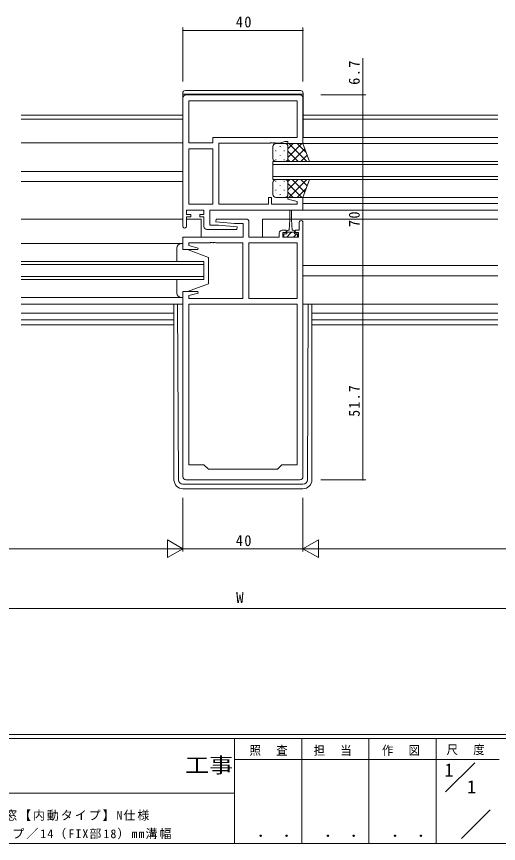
# Model space of a CAD drawing. Units: millimetres on the paper. Extents: x -420 to 373, y -297 to 267.
# Drawn here: x 24.8 to 185.5, y -297 to -21 of the extents above; entities that cross this region are included whole.
import ezdxf
from ezdxf.enums import TextEntityAlignment as Align

# ---------------------------------------------------------------- set-up
doc = ezdxf.new("R2010")
doc.units = ezdxf.units.MM
for name, color, linetype, lineweight in [('0-1_YKK_ZWAK', 7, 'Continuous', 9), ('0-3_YKK_12', 2, 'Continuous', 9), ('0-4_YKK_D', 6, 'Continuous', 9), ('0-6_YKK_13', 4, 'Continuous', 9), ('0-7_YKK_11', 7, 'Continuous', 9)]:
    doc.layers.add(name, color=color, linetype=linetype, lineweight=lineweight)
doc.layers.add('0-2_USER1', color=3, linetype='Continuous')
doc.styles.add('ＭＳ ゴシック', font='')
doc.styles.get('ＭＳ ゴシック').set_extended_font_data('MS Gothic')

msp = doc.modelspace()

# ---------------------------------------------------------------- linework, layer by layer
at = {"layer": '0-1_YKK_ZWAK'}
for p, q in [((352.3, -260.6), (-417.7, -260.6)), ((314.5, -262), (-417.7, -262)), ((97.5, -262), (97.5, -297)), ((119.9, -262), (119.9, -297)), ((142.3, -262), (142.3, -297)), ((164.7, -262), (164.7, -297)), ((165.684, -268.999), (97.5, -268.999)), ((165.684, -268.999), (185.7, -268.999)), ((167.87, -279.736), (177.564, -270.043)), ((-31.3, -280.199), (97.5, -280.199)), ((173.172, -295.345), (182.696, -285.821)), ((-417.7, -297), (314.5, -297))]:
    msp.add_line(p, q, dxfattribs=at)
at = {"layer": '0-3_YKK_12'}
for p, q in [((80.174, -53.929), (26.274, -53.929)), ((185.274, -53.929), (120.374, -53.929)), ((80.174, -55.329), (26.274, -55.329)), ((185.274, -55.329), (120.374, -55.329)), ((80.274, -63.229), (26.274, -63.229)), ((185.274, -63.428), (119.774, -63.429)), ((185.274, -61.428), (120.274, -61.429)), ((110.274, -69.429), (110.274, -75.429)), ((185.274, -69.429), (110.274, -69.429)), ((110.274, -70.429), (185.274, -70.429)), ((80.274, -72.729), (26.274, -72.729)), ((185.274, -74.429), (110.274, -74.429)), ((80.274, -76.129), (26.274, -76.129)), ((110.274, -75.429), (185.274, -75.429)), ((185.274, -81.427), (119.895, -81.426)), ((185.274, -83.428), (120.274, -83.428)), ((185.274, -85.628), (89.495, -85.629)), ((80.274, -88.629), (26.274, -88.629)), ((86.344, -88.629), (81.474, -88.629)), ((86.344, -88.629), (86.344, -94.521)), ((185.274, -88.629), (106.844, -88.629)), ((106.844, -88.629), (106.844, -94.521)), ((134.274, -88.629), (116.424, -88.629)), ((80.274, -96.829), (26.274, -96.829)), ((87.274, -102.829), (26.274, -102.829)), ((26.274, -103.829), (87.274, -103.829)), ((87.274, -108.829), (87.274, -102.829)), ((185.274, -104.129), (120.274, -104.129)), ((185.274, -107.529), (120.274, -107.529)), ((87.274, -107.829), (26.274, -107.829)), ((26.274, -108.829), (87.274, -108.829)), ((80.274, -114.829), (26.274, -114.829)), ((80.274, -117.029), (26.274, -117.029)), ((26.274, -120.029), (77.274, -120.029)), ((185.274, -120.029), (123.274, -120.029)), ((77.274, -122.299), (26.274, -122.299)), ((26.274, -123.929), (77.274, -123.929)), ((123.274, -122.299), (185.274, -122.299)), ((185.274, -123.929), (123.274, -123.929))]:
    msp.add_line(p, q, dxfattribs=at)
at = {"layer": '0-4_YKK_D'}
for p, q in [((80.274, -42.726), (80.274, -24.726)), ((120.274, -42.726), (120.274, -24.726)), ((80.274, -25.726), (120.274, -25.726)), ((126.274, -47.226), (141.274, -47.226)), ((126.274, -53.929), (141.274, -53.929)), ((140.274, -53.929), (140.274, -123.929)), ((126.274, -123.929), (141.274, -123.929)), ((140.274, -123.929), (140.274, -175.626)), ((126.274, -175.626), (141.274, -175.626)), ((80.274, -181.624), (80.274, -199.624)), ((80.274, -181.624), (80.274, -199.624)), ((120.274, -181.624), (120.274, -199.624)), ((120.274, -181.624), (120.274, -199.624)), ((80.274, -198.624), (75.078, -195.624)), ((75.078, -195.624), (75.078, -201.624)), ((120.274, -198.624), (125.47, -195.624)), ((125.47, -201.624), (125.47, -195.624)), ((-63.726, -198.624), (74.274, -198.624)), ((80.274, -198.624), (69.882, -198.624)), ((80.274, -198.624), (75.078, -201.624)), ((80.274, -198.624), (120.274, -198.624)), ((120.274, -198.624), (125.47, -201.624)), ((120.274, -198.624), (130.667, -198.624)), ((126.274, -198.624), (264.274, -198.624)), ((263.274, -218.624), (-62.726, -218.624))]:
    msp.add_line(p, q, dxfattribs=at)
msp.add_lwpolyline([(140.274, -53.929), (140.274, -47.226), (140.274, -34.925)], dxfattribs=at)
for centre, start, end in [((80.274, -25.726), 0, 180), ((80.274, -25.726), 180, 0), ((120.274, -25.726), 0, 180), ((120.274, -25.726), 180, 0), ((140.274, -47.226), 90, 270), ((140.274, -47.226), 270, 90), ((140.274, -53.929), 90, 270), ((140.274, -53.929), 90, 270), ((140.274, -53.929), 270, 90), ((140.274, -53.929), 270, 90), ((140.274, -123.929), 90, 270), ((140.274, -123.929), 90, 270), ((140.274, -123.929), 270, 90), ((140.274, -123.929), 270, 90), ((140.274, -175.626), 90, 270), ((140.274, -175.626), 270, 90)]:
    msp.add_arc(centre, 0.106, start, end, dxfattribs=at)
at = {"layer": '0-6_YKK_13'}
for p, q in [((80.174, -46.626), (80.174, -61.426)), ((81.074, -45.726), (119.474, -45.726)), ((120.374, -46.626), (120.374, -61.426)), ((120.374, -46.926), (80.174, -46.926)), ((80.174, -61.426), (80.274, -61.426)), ((111.278, -63.43), (114.278, -63.43)), ((120.278, -63.43), (114.278, -63.43)), ((115.278, -65.222), (117.07, -63.43)), ((115.278, -68.051), (119.898, -63.43)), ((115.546, -63.43), (121.546, -69.43)), ((118.374, -63.43), (121.335, -66.391)), ((120.374, -61.426), (120.274, -61.426)), ((122.421, -69.43), (120.278, -63.43)), ((110.278, -68.43), (110.278, -64.43)), ((111.226, -65.765), (111.226, -65.965)), ((112.641, -64.351), (112.641, -64.55)), ((114.056, -65.765), (114.056, -65.965)), ((115.278, -64.43), (115.278, -68.03)), ((115.278, -64.83), (115.278, -68.43)), ((115.278, -65.991), (118.718, -69.43)), ((116.726, -69.43), (120.922, -65.235)), ((111.226, -68.795), (111.226, -68.995)), ((112.641, -67.38), (112.641, -67.58)), ((114.056, -68.795), (114.056, -68.995)), ((115.221, -68.762), (115.889, -69.43)), ((119.555, -69.43), (121.666, -67.319)), ((114.278, -69.43), (111.278, -69.43)), ((114.056, -69.43), (122.421, -69.43)), ((110.278, -76.429), (110.278, -80.429)), ((111.226, -76.064), (111.226, -75.864)), ((114.278, -75.429), (111.278, -75.429)), ((114.056, -75.429), (122.421, -75.429)), ((114.056, -76.064), (114.056, -75.864)), ((115.221, -76.097), (115.889, -75.429)), ((115.278, -78.869), (118.718, -75.429)), ((115.278, -80.029), (115.278, -76.429)), ((115.278, -76.808), (119.898, -81.429)), ((115.278, -80.429), (115.278, -76.829)), ((115.546, -81.429), (121.546, -75.429)), ((116.726, -75.429), (120.922, -79.624)), ((119.555, -75.429), (121.666, -77.54)), ((122.421, -75.429), (120.278, -81.429)), ((111.226, -79.094), (111.226, -78.894)), ((112.641, -77.479), (112.641, -77.279)), ((114.056, -79.094), (114.056, -78.894)), ((115.278, -79.637), (117.07, -81.429)), ((118.374, -81.429), (121.335, -78.468)), ((111.278, -81.429), (114.278, -81.429)), ((112.641, -80.509), (112.641, -80.309)), ((120.278, -81.429), (114.278, -81.429)), ((115.924, -88.826), (115.924, -85.876)), ((116.424, -85.876), (116.424, -88.826)), ((115.924, -88.826), (115.674, -92.326)), ((116.424, -88.826), (116.674, -92.326)), ((114.924, -92.726), (114.924, -93.526)), ((114.924, -93.026), (117.424, -93.026)), ((116.174, -93.39), (114.939, -94.626)), ((115.674, -92.326), (115.324, -92.326)), ((116.539, -93.026), (116.174, -93.39)), ((117.024, -92.326), (116.674, -92.326)), ((118.284, -93.526), (117.184, -94.626)), ((117.424, -93.526), (117.424, -92.726)), ((78.274, -102.829), (78.274, -98.329)), ((79.774, -96.829), (80.274, -96.829)), ((80.274, -96.829), (80.274, -98.829)), ((80.274, -98.829), (81.774, -98.829)), ((81.774, -98.829), (88.774, -101.429)), ((88.774, -101.429), (88.774, -110.229)), ((78.274, -113.329), (78.274, -108.829)), ((81.774, -112.829), (88.774, -110.229)), ((80.274, -112.829), (80.274, -114.829)), ((81.774, -112.829), (80.274, -112.829)), ((80.274, -114.829), (79.774, -114.829)), ((77.274, -117.026), (77.274, -175.624)), ((78.767, -175.631), (78.483, -117.026)), ((120.274, -117.029), (185.274, -117.029)), ((120.274, -117.029), (120.574, -117.029)), ((121.781, -175.631), (122.065, -117.029)), ((123.274, -117.029), (123.274, -175.624)), ((120.281, -177.124), (80.267, -177.124)), ((120.274, -178.624), (80.274, -178.624))]:
    msp.add_line(p, q, dxfattribs=at)
msp.add_lwpolyline([(117.424, -93.526), (118.474, -93.526), (118.474, -94.626), (113.874, -94.626), (113.874, -93.526), (114.924, -93.526)], dxfattribs=at)
for centre, radius, start, end in [((81.074, -46.626), 0.9, 90, 180), ((119.474, -46.626), 0.9, 0, 90), ((111.278, -64.43), 1, 90, 180), ((114.278, -64.43), 1, 0, 90), ((114.278, -64.43), 1, 0, 90), ((111.278, -68.43), 1, 180, 270), ((114.278, -68.43), 1, 270, 0), ((114.278, -68.43), 1, 270, 0), ((111.278, -76.429), 1, 90, 180), ((114.278, -76.429), 1, 0, 90), ((114.278, -76.429), 1, 0, 90), ((111.278, -80.429), 1, 180, 270), ((114.278, -80.429), 1, 270, 0), ((114.278, -80.429), 1, 270, 0), ((116.174, -85.876), 0.25, 0, 180), ((115.324, -92.726), 0.4, 90, 180), ((117.024, -92.726), 0.4, 0, 90), ((79.774, -98.329), 1.5, 90, 180), ((79.774, -113.329), 1.5, 180, 270), ((80.274, -175.624), 3, 180, 270), ((80.267, -175.624), 1.5, 180.27722, 270), ((120.274, -175.624), 3, 270, 0), ((120.281, -175.624), 1.5, 270, 359.72276)]:
    msp.add_arc(centre, radius, start, end, dxfattribs=at)
at = {"layer": '0-7_YKK_11'}
for p, q in [((80.274, -48.226), (80.274, -91.026)), ((119.274, -47.226), (81.274, -47.226)), ((82.204, -49.156), (118.344, -49.156)), ((82.204, -65.156), (82.204, -83.696)), ((120.274, -89.726), (120.274, -174.626)), ((102.274, -115.096), (102.274, -96.556)), ((82.204, -170.626), (82.204, -117.026)), ((119.274, -175.626), (81.274, -175.626))]:
    msp.add_line(p, q, dxfattribs=at)
for points in [[(82.204, -49.156), (118.344, -49.156), (118.344, -61.426), (90.274, -61.426), (90.274, -63.226), (82.204, -63.226)], [(82.204, -65.156), (82.204, -83.696), (90.274, -83.696), (90.274, -65.156)], [(102.274, -115.096), (102.274, -96.556), (118.344, -96.556), (118.344, -115.096)], [(82.204, -170.626), (82.204, -117.026), (118.344, -117.026), (118.344, -170.626), (113.274, -170.626), (111.774, -172.126), (88.774, -172.126), (87.274, -170.626)]]:
    msp.add_lwpolyline(points, close=True, dxfattribs=at)
for points in [[(88.274, -92.126), (98.252, -92.126), (98.294, -91.17), (92.081, -90.626), (89.204, -90.626), (89.204, -85.626), (120.274, -85.626), (120.274, -81.426), (115.314, -81.426), (115.245, -81.948), (118.344, -82.779), (118.344, -83.696), (109.774, -83.696), (109.774, -81.426), (108.774, -81.426), (108.774, -83.696), (92.274, -83.696), (92.274, -63.356), (109.316, -63.356), (109.499, -63.236), (110.049, -63.236), (110.232, -63.356), (110.316, -63.356), (110.499, -63.236), (111.049, -63.236), (111.232, -63.356), (112.543, -63.356), (114.274, -62.726), (115.274, -62.726), (115.274, -63.426), (120.274, -63.426), (120.274, -48.226)], [(81.474, -91.026), (81.474, -87.926), (82.874, -87.926), (82.874, -87.126), (81.474, -87.126), (81.474, -85.626), (87.274, -85.626), (87.274, -87.126), (85.874, -87.126), (85.874, -87.926), (87.274, -87.926), (87.274, -91.126)], [(80.274, -174.626), (80.274, -112.826), (85.235, -112.826), (85.304, -113.348), (82.204, -114.179), (82.204, -115.096), (100.274, -115.096), (100.274, -96.556), (91.232, -96.556), (91.049, -96.436), (90.499, -96.436), (90.316, -96.556), (90.232, -96.556), (90.049, -96.436), (89.499, -96.436), (89.316, -96.556), (82.204, -96.556), (82.204, -97.473), (85.304, -98.304), (85.235, -98.826), (80.274, -98.826), (80.274, -94.626), (100.344, -94.626), (100.344, -90.126), (97.467, -90.126), (91.254, -89.582), (91.296, -88.626), (101.274, -88.626)], [(102.274, -89.626), (102.274, -94.626), (112.374, -94.626), (112.374, -93.326)], [(113.374, -92.326), (114.674, -92.326), (114.674, -93.126), (113.574, -93.126), (113.574, -94.626), (118.774, -94.626), (118.774, -93.126), (117.674, -93.126), (117.674, -92.326), (119.074, -92.326), (119.074, -89.726)]]:
    msp.add_lwpolyline(points, dxfattribs=at)
for centre, radius, start, end in [((81.274, -48.226), 1, 90, 179.99998), ((119.274, -48.226), 1, 0, 89.99998), ((80.874, -91.026), 0.6, 179.99998, 0), ((101.274, -89.626), 1, 0, 89.99998), ((119.674, -89.726), 0.6, 359.99998, 180), ((88.274, -91.126), 1, 180, 269.99998), ((113.374, -93.326), 1, 90, 179.99998), ((81.274, -174.626), 1, 180, 269.99998), ((119.274, -174.626), 1, 270, 359.99998)]:
    msp.add_arc(centre, radius, start, end, dxfattribs=at)

# ---------------------------------------------------------------- texts
at = {"layer": '0-1_YKK_ZWAK', "color": 2, "style": 'ＭＳ ゴシック', "width": 1.15}
msp.add_text('工事', height=5.132, dxfattribs=at).set_placement((80.931, -274.956), align=Align.BOTTOM_LEFT)
at = {"layer": '0-1_YKK_ZWAK', "color": 3, "style": 'ＭＳ ゴシック', "width": 1.15}
for p in [(101.955, -295.946), (124.355, -295.946), (146.755, -295.946)]:
    msp.add_text(' ． ．', height=3.666, dxfattribs=at).set_placement(p, align=Align.BOTTOM_LEFT)
at = {"layer": '0-1_YKK_ZWAK', "char_height": 2.933, "attachment_point": 7, "style": 'ＭＳ ゴシック'}
for s, insert in [('\\T1.17;\\W0.95;照\\~\\~査', (102.489, -267.78)), ('\\T1.17;\\W0.95;担\\~\\~当', (123.855, -267.78)), ('\\T1.17;\\W0.95;作\\~\\~図', (146.62, -267.762)), ('\\T1.17;\\W0.95;尺\\~\\~度', (168.212, -267.537))]:
    msp.add_mtext(s, dxfattribs=dict(at, insert=insert))
at = {"layer": '0-2_USER1', "style": 'ＭＳ ゴシック'}
for p in [(167.5, -275.999), (175.033, -281.599)]:
    msp.add_text('1', height=4.399, dxfattribs=at).set_placement(p, align=Align.BOTTOM_LEFT)
at = {"layer": '0-2_USER1', "color": 7, "char_height": 2.933, "attachment_point": 7, "style": 'ＭＳ ゴシック'}
for s, insert in [('\\T1.16;EXIMA31\\~片引き窓【内動タイプ】N仕様\\~', (-11.465, -289.449)), ('\\T1.17;RC枠\\~アングル無\\~Eタイプ／14（FIX部18）mm溝幅\\~', (-25.775, -295.625))]:
    msp.add_mtext(s, dxfattribs=dict(at, insert=insert))
at = {"layer": '0-4_YKK_D', "color": 3, "style": 'ＭＳ ゴシック'}
msp.add_text('W', height=3.666, dxfattribs=at).set_placement((98.005, -217.824), align=Align.BOTTOM_LEFT)
at = {"layer": '0-4_YKK_D', "color": 3, "char_height": 3.666, "attachment_point": 7, "style": 'ＭＳ ゴシック'}
for insert in [(97.874, -24.726), (97.874, -197.824)]:
    msp.add_mtext('\\T1.21;\\W0.95;40', dxfattribs=dict(at, insert=insert))
at = {"layer": '0-4_YKK_D', "color": 3, "char_height": 3.666, "attachment_point": 7, "rotation": 90, "style": 'ＭＳ ゴシック'}
for s, insert in [('\\T1.21;\\W0.95;6.7', (139.274, -43.826)), ('\\T1.21;\\W0.95;70', (139.274, -91.329)), ('\\T1.22;\\W0.9;51.7', (139.274, -154.577))]:
    msp.add_mtext(s, dxfattribs=dict(at, insert=insert))

doc.saveas('drawing.dxf')
